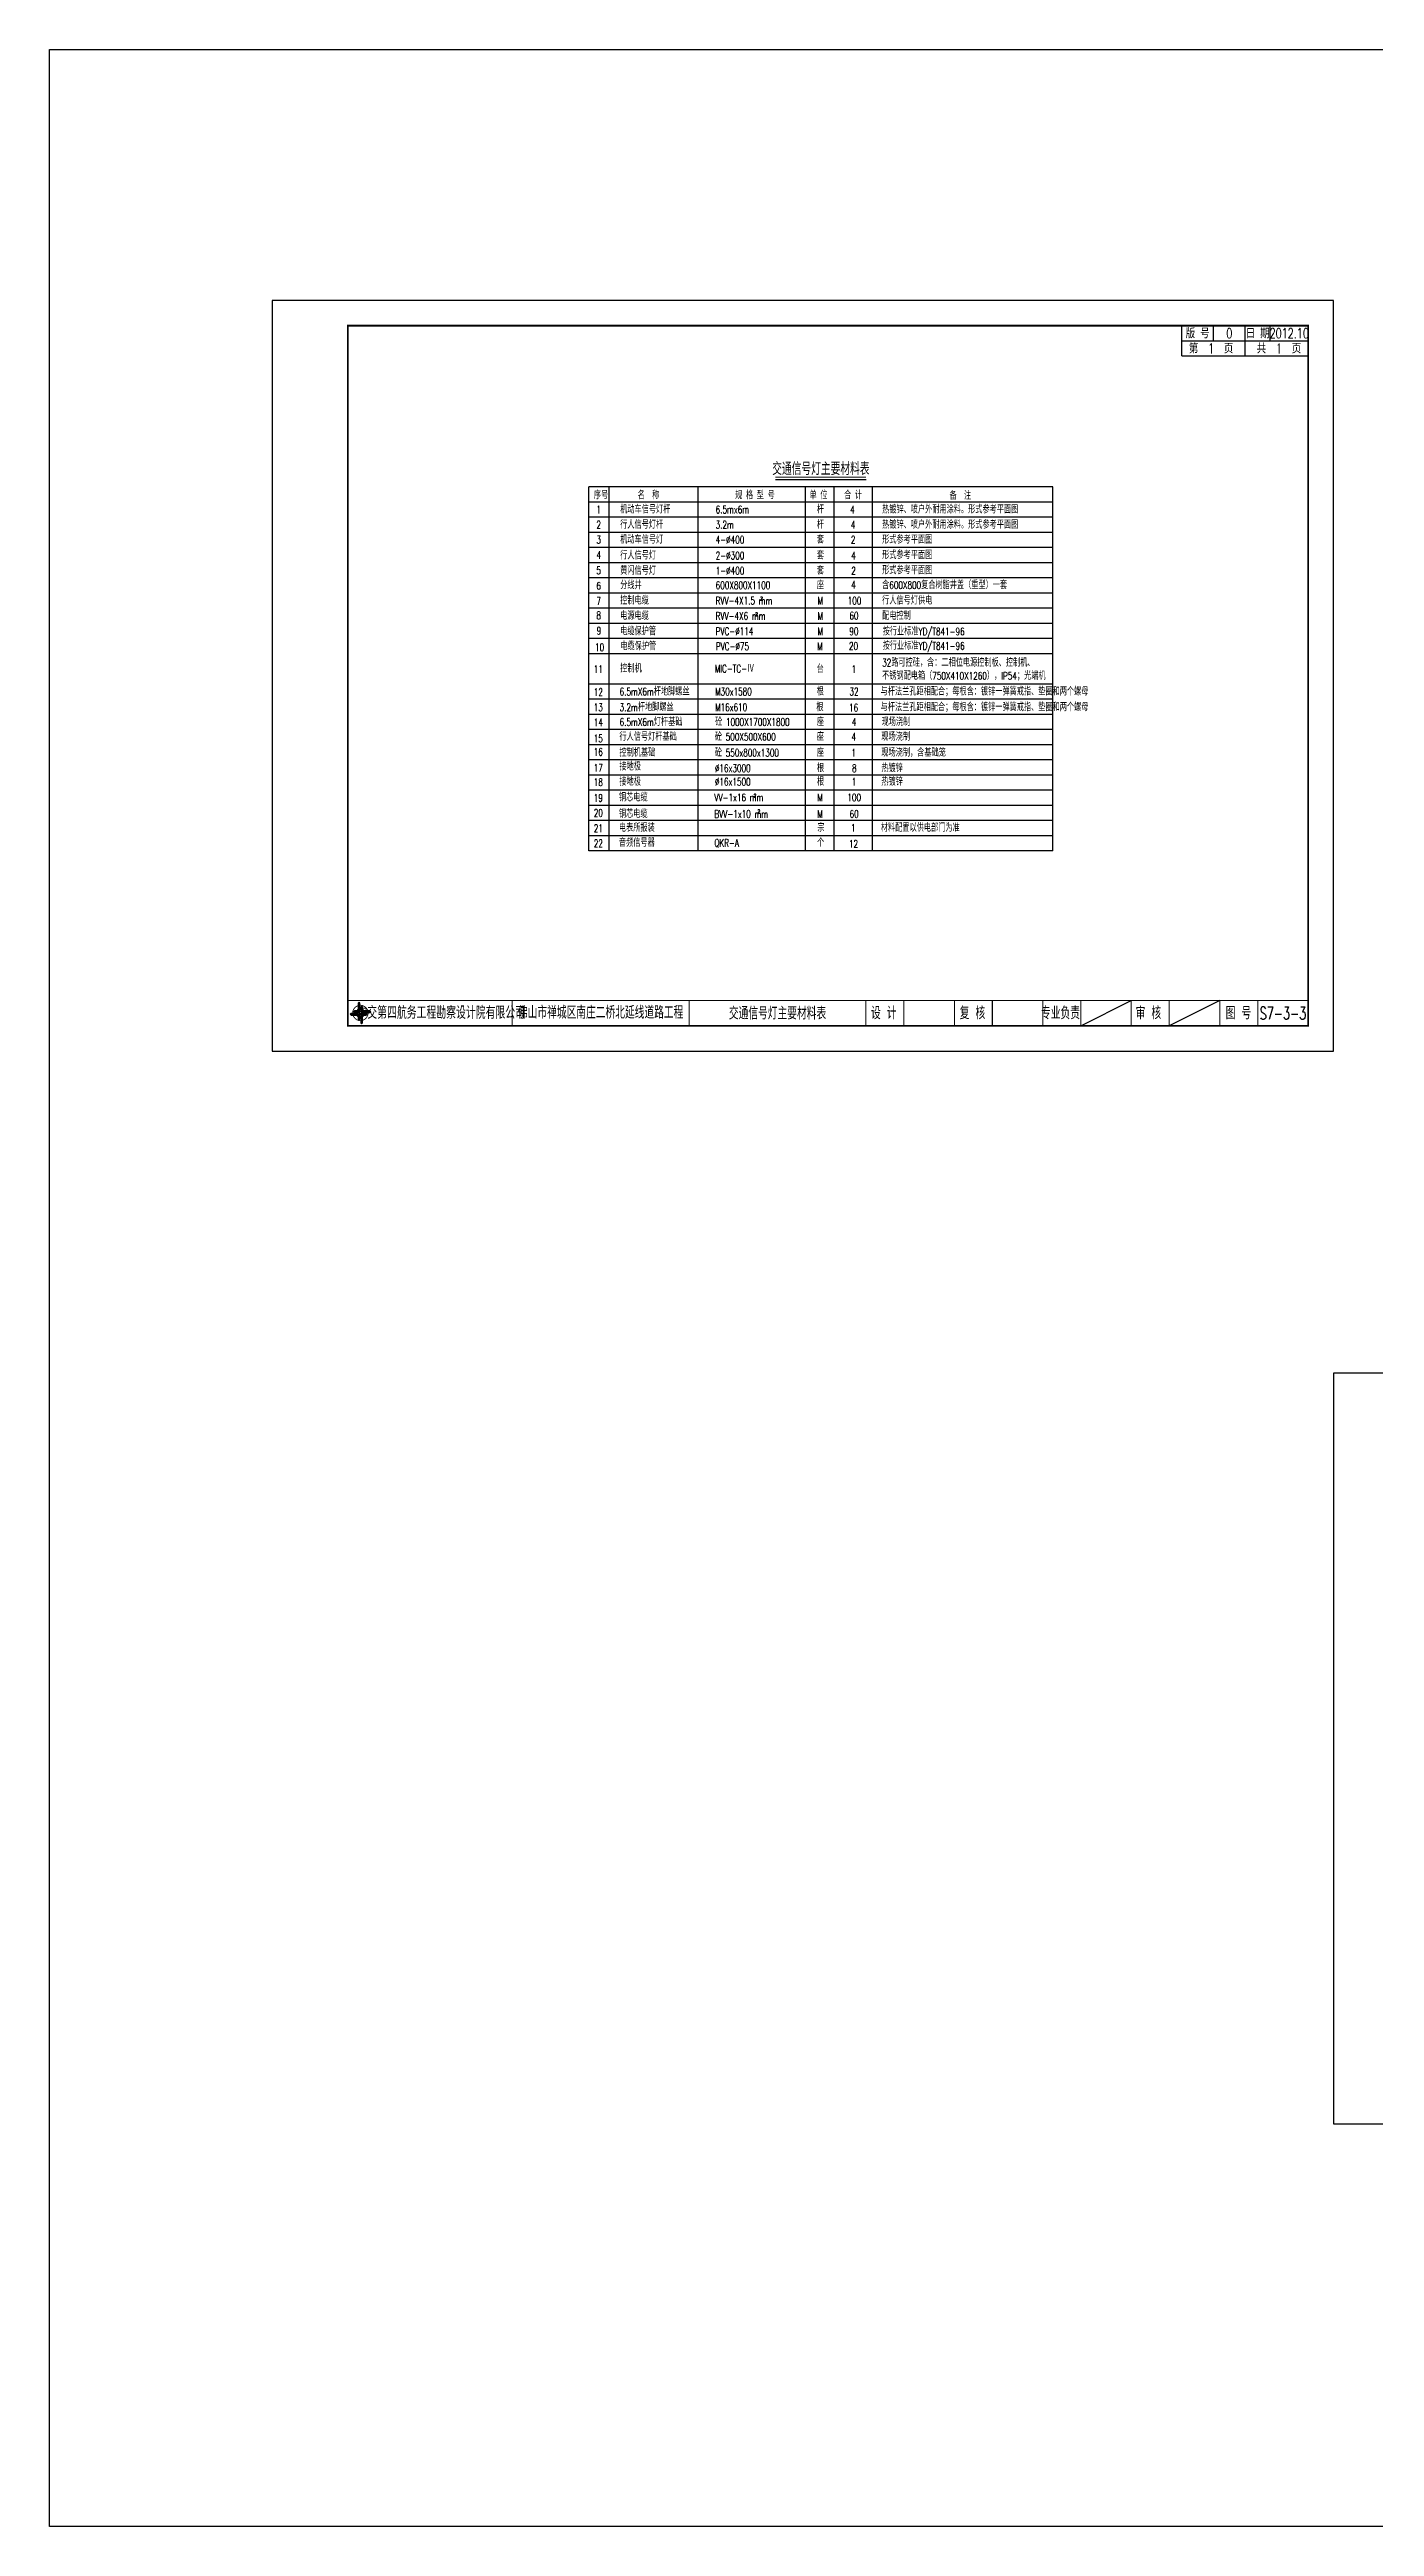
# Model space of a CAD drawing. Extents: x 12342 to 271026, y -9164 to -8044.
# Drawn here: x 12342 to 12866, y -9024 to -8044 of the extents above; entities that cross this region are included whole.
import ezdxf
from ezdxf.enums import TextEntityAlignment as Align

# ---------------------------------------------------------------- set-up
doc = ezdxf.new("R2010")
doc.units = 0
doc.header["$LTSCALE"] = 2
doc.layers.get('0').update_dxf_attribs({"linetype": 'CONTINUOUS'})
doc.layers.add('图框', color=7, linetype='CONTINUOUS')
doc.layers.add('文字', color=7, linetype='CONTINUOUS')
doc.styles.get("Standard").update_dxf_attribs({"font": 'simplex1.shx', "width": 0.7, "bigfont": 'hztxt.shx'})

# ---------------------------------------------------------------- blocks, each defined once
blk = doc.blocks.new('series')
at = {"width": 0.75}
for tag, height, p in [('页码', 4, (-35, -19)), ('图名', 5, (-220, -282)), ('图号', 5, (-20, -282))]:
    blk.add_attdef(tag, text='', height=height, dxfattribs=at).set_placement(p, align=Align.MIDDLE_CENTER)
blk = doc.blocks.new('tb')
at = {"lineweight": -3}
h = blk.add_hatch(color=256, dxfattribs=at)
h.paths.add_polyline_path([(-1.23, -0.13), (-3.78, -0.14), (-4.14, -0.41), (-1.4, -0.44), (-0.56, -1.24), (-0.54, -2.62), (-0.27, -2.2), (-0.26, -1.06)])
h.paths.add_polyline_path([(0.13, -1.08), (0.14, -3.86), (0.41, -4.26), (0.44, -1.24), (1.25, -0.43), (2.66, -0.43), (2.26, -0.16), (1.07, -0.15)])
h.paths.add_polyline_path([(1.08, 0.3), (3.62, 0.3), (4.02, 0.56), (1.25, 0.57), (0.43, 1.39), (0.43, 2.8), (0.16, 2.41), (0.15, 1.24)])
h.paths.add_polyline_path([(-0.28, 1.21), (-0.28, 3.99), (-0.56, 4.39), (-0.57, 1.41), (-1.38, 0.6), (-2.74, 0.56), (-2.33, 0.3), (-1.2, 0.29)])
for p, q in [((-1.38, 0.6), (-2.74, 0.56)), ((-0.57, 1.41), (-1.38, 0.6)), ((-0.56, 4.39), (-0.57, 1.41)), ((0.43, 2.8), (0.43, 1.39)), ((0.43, 1.39), (1.25, 0.57)), ((1.25, 0.57), (4.02, 0.56)), ((-4.14, -0.41), (-1.4, -0.44)), ((-1.4, -0.44), (-0.56, -1.24)), ((-0.56, -1.24), (-0.54, -2.62)), ((0.41, -4.26), (0.44, -1.24)), ((0.44, -1.24), (1.25, -0.43)), ((1.25, -0.43), (2.66, -0.43))]:
    blk.add_line(p, q, dxfattribs=at)
at = {"lineweight": -3, "const_width": 0.35, "flags": 128}
for points in [[(-0.9, 3.02, 0.324167), (-3.16, -0.14)], [(2.88, 0.92, 0.324403), (-0.24, 3.15)], [(0.75, -2.86, 0.325418), (3.02, 0.26)], [(-2.98, -0.76, 0.322976), (0.14, -2.98)]]:
    blk.add_lwpolyline(points, format="xyb", dxfattribs=at)
at = {"lineweight": -3, "flags": 128}
for points in [[(-0.9, 3.99), (-0.9, 1.58), (-1.53, 0.91), (-2.34, 0.91), (-2.74, 0.56), (-2.33, 0.3), (-1.2, 0.29), (-0.28, 1.21), (-0.28, 3.99), (-0.56, 4.39)], [(-0.04, 0.77), (0.68, 0.04), (-0.04, -0.69), (-0.77, 0.05)], [(3.62, 0.92), (1.43, 0.92), (0.77, 1.54), (0.77, 2.38), (0.43, 2.8), (0.16, 2.41), (0.15, 1.24), (1.08, 0.3), (3.62, 0.3), (4.02, 0.56)], [(-3.73, -0.76), (-1.54, -0.76), (-0.89, -1.39), (-0.89, -2.21), (-0.54, -2.62), (-0.27, -2.2), (-0.26, -1.06), (-1.23, -0.13), (-3.78, -0.14), (-4.14, -0.41)], [(0.75, -3.85), (0.75, -1.43), (1.4, -0.78), (2.26, -0.78), (2.66, -0.43), (2.26, -0.16), (1.07, -0.15), (0.13, -1.08), (0.14, -3.86), (0.41, -4.26)]]:
    blk.add_lwpolyline(points, close=True, dxfattribs=at)

msp = doc.modelspace()

# ---------------------------------------------------------------- linework, layer by layer
at = {"color": 1}
for p, q in [((12738.848691, -8217.019103), (12555.239717, -8217.019103)), ((12738.848691, -8361.019103), (12555.239717, -8361.019103))]:
    msp.add_line(p, q, dxfattribs=at)
at = {"color": 7}
for p, q in [((12563.211653, -8217.019103), (12563.211653, -8361.019103)), ((12598.380172, -8217.019103), (12598.380172, -8361.019103)), ((12640.902892, -8217.019103), (12640.902892, -8361.019103)), ((12652.148616, -8217.019103), (12652.148616, -8361.019103)), ((12667.325691, -8217.019103), (12667.325691, -8361.019103)), ((12738.848691, -8223.019103), (12555.239717, -8223.019103)), ((12738.848691, -8229.019103), (12555.239717, -8229.019103)), ((12738.848691, -8235.019103), (12555.239717, -8235.019103)), ((12738.848691, -8241.019103), (12555.239717, -8241.019103)), ((12738.848691, -8247.019103), (12555.239717, -8247.019103)), ((12738.848691, -8253.019103), (12555.239717, -8253.019103)), ((12738.848691, -8259.019103), (12555.239717, -8259.019103)), ((12738.848691, -8265.019103), (12555.239717, -8265.019103)), ((12738.848691, -8271.019103), (12555.239717, -8271.019103)), ((12738.848691, -8277.019103), (12555.239717, -8277.019103)), ((12738.848691, -8283.019103), (12555.239717, -8283.019103)), ((12738.848691, -8295.019103), (12555.239717, -8295.019103)), ((12738.848691, -8301.019103), (12555.239717, -8301.019103)), ((12738.848691, -8307.019103), (12555.239717, -8307.019103)), ((12738.848691, -8313.019103), (12555.239717, -8313.019103)), ((12738.848691, -8319.019103), (12555.239717, -8319.019103)), ((12738.848691, -8325.019103), (12555.239717, -8325.019103)), ((12738.848691, -8331.019103), (12555.239717, -8331.019103)), ((12738.848691, -8337.019103), (12555.239717, -8337.019103)), ((12738.848691, -8343.019103), (12555.239717, -8343.019103)), ((12738.848691, -8349.019103), (12555.239717, -8349.019103)), ((12738.848691, -8355.019103), (12555.239717, -8355.019103))]:
    msp.add_line(p, q, dxfattribs=at)
at = {"color": 1}
for points in [[(12555.239717, -8361.019103), (12555.239717, -8217.019103)], [(12738.848691, -8361.019103), (12738.848691, -8217.019103)]]:
    msp.add_lwpolyline(points, dxfattribs=at)
at = {"layer": '图框'}
for p, q in [((12789.923771, -8165.195314), (12789.923771, -8153.195314)), ((12789.923771, -8159.195314), (12839.923771, -8159.195314)), ((12802.423771, -8159.195314), (12802.423771, -8153.195314)), ((12814.923771, -8159.195314), (12814.923771, -8153.195314)), ((12814.923771, -8165.195314), (12814.923771, -8159.195314)), ((12824.923771, -8159.195314), (12824.923771, -8153.195314)), ((12789.923771, -8165.195314), (12839.923771, -8165.195314)), ((12804.923771, -8420.195314), (12784.923771, -8430.195314))]:
    msp.add_line(p, q, dxfattribs=at)
at = {"layer": '图框', "linetype": 'Continuous'}
msp.add_line((12749.923771, -8430.195314), (12769.923771, -8420.195314), dxfattribs=at)
msp.add_lwpolyline([(12341.849769, -8043.956516), (16781.619455, -8043.956516), (16781.619455, -9023.859762), (12341.849769, -9023.859762)], close=True, dxfattribs=at)
at = {"layer": '图框'}
for points in [[(12849.923771, -8440.195314), (12849.923771, -8143.195314), (12429.923771, -8143.195314), (12429.923771, -8440.195314)], [(13269.923771, -8864.543704), (13269.923771, -8567.543704), (12849.923771, -8567.543704), (12849.923771, -8864.543704)]]:
    msp.add_lwpolyline(points, close=True, dxfattribs=at)
for points, const_width in [([(12839.923771, -8153.195314), (12459.923771, -8153.195314), (12459.923771, -8430.195314), (12839.923771, -8430.195314), (12839.923771, -8153.195314)], 0.7), ([(12459.923771, -8420.195314), (12839.923771, -8420.195314)], 0.4), ([(12524.923771, -8420.195314), (12524.923771, -8430.195314)], 0.4), ([(12594.923771, -8430.195314), (12594.923771, -8420.195314)], 0.4), ([(12664.923771, -8430.195314), (12664.923771, -8420.195314)], 0.4), ([(12679.923771, -8430.195314), (12679.923771, -8420.195314)], 0.4), ([(12699.923771, -8430.195314), (12699.923771, -8420.195314)], 0.4), ([(12714.923771, -8430.195314), (12714.923771, -8420.195314)], 0.4), ([(12734.923771, -8430.195314), (12734.923771, -8420.195314)], 0.4), ([(12734.923771, -8430.195314), (12734.923771, -8420.195314)], 0.4), ([(12749.923771, -8430.195314), (12749.923771, -8420.195314)], 0.4), ([(12769.923771, -8430.195314), (12769.923771, -8420.195314)], 0.4), ([(12784.923771, -8430.195314), (12784.923771, -8420.195314)], 0.4), ([(12804.923771, -8430.195314), (12804.923771, -8420.195314)], 0.4), ([(12819.923771, -8430.195314), (12819.923771, -8420.195314)], 0.4)]:
    msp.add_lwpolyline(points, dxfattribs=dict(at, const_width=const_width))
at = {"layer": '文字'}
msp.add_line((12629.096493, -8214.019103), (12664.991915, -8214.019103), dxfattribs=at)
at = {"layer": '文字', "const_width": 0.4}
msp.add_lwpolyline([(12629.096493, -8213.194912), (12664.991915, -8213.194912)], dxfattribs=at)

# ---------------------------------------------------------------- block references
at = {"layer": '图框'}
ref = msp.add_blockref('series', (12849.923771, -8143.195314), dxfattribs=at)
ref.add_attrib('页码', '第  1  页    共  1  页', dxfattribs={"layer": '0', "height": 4, "width": 0.7}).set_placement((12814.923771, -8162.195314), align=Align.MIDDLE_CENTER)
ref.add_attrib('图名', '交通信号灯主要材料表', dxfattribs={"layer": '0', "height": 5, "width": 0.7}).set_placement((12629.923771, -8425.195314), align=Align.MIDDLE_CENTER)
ref.add_attrib('图号', 'S7-3-3', dxfattribs={"layer": '0', "height": 5, "width": 0.65}).set_placement((12829.923771, -8425.195314), align=Align.MIDDLE_CENTER)
at = {"layer": '图框', "lineweight": -3}
msp.add_blockref('tb', (12464.919504, -8425.189977), dxfattribs=at)

# ---------------------------------------------------------------- texts
at = {"color": 7, "width": 0.7}
for s, height, p in [('序号', 3, (12557.257511, -8221.79668)), ('名  称', 3, (12574.583345, -8221.79668)), ('规 格 型 号', 3, (12613.15247, -8221.79668)), ('单 位', 3, (12642.582308, -8221.79668)), ('合 计', 3, (12656.27512, -8221.79668)), ('备  注', 3, (12698.009078, -8222.005604)), ('2', 3, (12558.25486, -8233.460566)), ('1', 3, (12558.25486, -8227.445885)), ('行人信号灯杆', 3, (12567.673259, -8233.460566)), ('机动车信号灯杆', 3, (12567.673259, -8227.445885)), ('3.2m', 3, (12605.452953, -8233.460566)), ('6.5mx6m', 3, (12605.452953, -8227.445885)), ('杆', 3, (12645.468056, -8227.445885)), ('杆', 3, (12645.468056, -8233.460566)), ('4', 3, (12658.697287, -8227.445885)), ('4', 3, (12658.939652, -8233.460566)), ('热镀锌、喷户外耐用涂料。形式参考平面图', 3, (12671.326716, -8227.445885)), ('热镀锌、喷户外耐用涂料。形式参考平面图', 3, (12671.326716, -8233.460566)), ('3', 3, (12558.25486, -8239.373674)), ('机动车信号灯', 3, (12567.673259, -8239.373674)), ('4-%%C400', 3, (12605.452953, -8239.373674)), ('套', 3, (12645.468056, -8239.373674)), ('2', 3, (12658.960853, -8239.373674)), ('形式参考平面图', 3, (12671.326716, -8239.373674)), ('4', 3, (12558.25486, -8245.404957)), ('5', 3, (12558.25486, -8251.489267)), ('行人信号灯', 3, (12567.673259, -8245.648789)), ('黄闪信号灯', 3, (12567.673259, -8251.648789)), ('2-%%C300', 3, (12605.452953, -8245.648789)), ('1-%%C400', 3, (12605.452953, -8251.648789)), ('套', 3, (12645.468056, -8245.648789)), ('套', 3, (12645.468056, -8251.648789)), ('4', 3, (12659.123856, -8245.670662)), ('2', 3, (12659.123856, -8251.670662)), ('形式参考平面图', 3, (12671.326716, -8245.485341)), ('形式参考平面图', 3, (12671.326716, -8251.485341)), ('7', 3, (12558.25486, -8263.573907)), ('6', 3, (12558.25486, -8257.606817)), ('控制电缆', 3, (12567.673259, -8263.468649)), ('分线井', 3, (12567.673259, -8257.404957)), ('600X800X1100', 3, (12605.452953, -8257.404957)), ('RVV-4X1.5 mm', 3, (12605.452953, -8263.468649)), ('2', 1.5, (12623.051816, -8261.910215)), ('座', 3, (12645.468056, -8257.404957)), ('M', 3, (12645.766935, -8263.468649)), ('100', 3, (12657.679922, -8263.500761)), ('4', 3, (12659.123975, -8257.206237)), ('行人信号灯供电', 3, (12671.326716, -8263.468649)), ('含600X800复合树脂井盖（重型）一套', 3, (12671.326716, -8257.344887)), ('8', 3, (12558.25486, -8269.303919)), ('电源电缆', 3, (12567.673259, -8269.518336)), ('RVV-4X6 mm', 3, (12605.452953, -8269.518336)), ('2', 1.5, (12621.108221, -8268.147972)), ('M', 3, (12645.766935, -8269.518336)), ('60', 3, (12658.379197, -8269.430967)), ('配电控制', 3, (12671.326716, -8269.518336)), ('10', 3, (12557.740325, -8281.950051)), ('9', 3, (12558.355485, -8275.396621)), ('电缆保护管', 3, (12567.673259, -8275.608273)), ('电缆保护管', 3, (12567.747135, -8281.53099)), ('PVC-%%C114', 3, (12605.452953, -8275.608273)), ('PVC-%%C75', 3, (12605.526829, -8281.53099)), ('M', 3, (12645.6335, -8281.53099)), ('M', 3, (12645.766935, -8275.608273)), ('20', 3, (12658.184912, -8281.432979)), ('90', 3, (12658.338063, -8275.608273)), ('按行业标准YD/T841-96', 3, (12671.53068, -8275.694829)), ('按行业标准YD/T841-96', 3, (12671.53068, -8281.379944)), ('11', 3, (12557.219531, -8290.580682)), ('控制机', 3, (12567.673259, -8290.366707)), ('MIC-TC-Ⅳ', 3, (12605.102941, -8290.386992)), ('台', 3, (12645.393341, -8290.590209)), ('1', 3, (12659.238767, -8290.590209)), ('不锈钢配电箱（750X410X1260），IP54；光端机', 3, (12671.326716, -8293.230269)), ('32路可控硅，含：二相位电源控制板、控制机、', 3, (12671.326716, -8288.038807)), ('12', 3, (12557.219531, -8299.665894)), ('6.5mX6m杆地脚螺丝', 3, (12567.461508, -8299.465905)), ('M30x1580', 3, (12605.241202, -8299.465905)), ('根', 3, (12645.434533, -8299.465905)), ('32', 3, (12658.392119, -8299.465905)), ('与杆法兰孔距相配合；每根含：镀锌一弹簧戒指、垫圈和两个螺母', 3, (12670.732486, -8299.465905)), ('13', 3, (12557.219531, -8305.703812)), ('14', 3, (12557.219531, -8311.644224)), ('3.2m杆地脚螺丝', 3, (12567.461508, -8305.665123)), ('6.5mX6m灯杆基础', 3, (12567.461508, -8311.496528)), ('砼 1000X1700X1800', 3, (12605.241202, -8311.496528)), ('M16x610', 3, (12605.241202, -8305.665123)), ('根', 3, (12645.287754, -8305.665123)), ('座', 3, (12645.522387, -8311.496528)), ('16', 3, (12658.247074, -8305.833911)), ('4', 3, (12659.282855, -8311.496528)), ('与杆法兰孔距相配合；每根含：镀锌一弹簧戒指、垫圈和两个螺母', 3, (12670.732486, -8305.665123)), ('现场浇制', 3, (12671.114965, -8311.496528)), ('15', 3, (12557.219531, -8317.991612)), ('行人信号灯杆基础', 3, (12567.367551, -8317.355799)), ('砼 500X500X600', 3, (12605.147245, -8317.355799)), ('座', 3, (12645.42843, -8317.355799)), ('4', 3, (12659.219615, -8317.323855)), ('现场浇制', 3, (12671.021008, -8317.355799)), ('16', 3, (12557.219531, -8323.317949)), ('17', 3, (12557.219531, -8329.614993)), ('接地极', 3, (12567.367551, -8329.143483)), ('控制机基础', 3, (12567.367551, -8323.652844)), ('砼 550x800x1300', 3, (12605.147245, -8323.652844)), ('%%C16x3000', 3, (12605.147245, -8329.783264)), ('座', 3, (12645.513983, -8323.652844)), ('根', 3, (12645.513983, -8329.783264)), ('8', 3, (12659.406806, -8329.783264)), ('1', 3, (12659.186114, -8323.652844)), ('现场浇制，含基础笼', 3, (12671.021008, -8323.652844)), ('热镀锌', 3, (12671.021008, -8329.783264)), ('18', 3, (12557.219531, -8335.293442)), ('19', 3, (12557.219531, -8341.516759)), ('铜芯电缆', 3, (12567.16778, -8341.3668)), ('接地极', 3, (12567.367551, -8335.143483)), ('VV-1x16 mm', 3, (12604.947474, -8341.3668)), ('%%C16x1500', 3, (12605.147245, -8335.143483)), ('2', 1.5, (12620.46942, -8339.91887)), ('根', 3, (12645.513983, -8335.143483)), ('M', 3, (12645.679964, -8341.3668)), ('100', 3, (12657.564608, -8341.3668)), ('1', 3, (12659.260096, -8335.143483)), ('热镀锌', 3, (12671.021008, -8335.143483)), ('20', 3, (12557.219531, -8347.462683)), ('铜芯电缆', 3, (12567.16778, -8347.864536)), ('BVV-1x10 mm', 3, (12604.947474, -8347.864536)), ('2', 1.5, (12621.980273, -8346.158806)), ('M', 3, (12645.679964, -8347.864536)), ('60', 3, (12658.438787, -8347.864536)), ('21', 3, (12557.219531, -8353.525283)), ('22', 3, (12557.219531, -8359.525283)), ('音频信号器', 3, (12567.16778, -8359.310913)), ('电表所报装', 3, (12567.16778, -8353.375325)), ('QKR-A', 3, (12604.947474, -8359.310913)), ('个', 3, (12645.606813, -8359.310913)), ('宗', 3, (12645.679964, -8353.375325)), ('12', 3, (12658.183711, -8359.689287)), ('1', 3, (12658.977891, -8353.375325)), ('材料配置以供电部门为准', 3, (12670.821237, -8353.375325))]:
    msp.add_text(s, height=height, dxfattribs=at).set_placement(p)
at = {"layer": '图框'}
for s, height, width, p in [('版 号', 4, 0.7, (12796.173771, -8156.195314)), ('0', 4, 0.7, (12808.673771, -8156.195314)), ('日 期', 4, 0.7, (12819.923771, -8156.195314)), ('2012.10', 4, 0.7, (12832.423771, -8156.195314)), ('中交第四航务工程勘察设计院有限公司', 5, 0.65, (12496.854611, -8424.946872)), ('佛山市禅城区南庄二桥北延线道路工程', 5, 0.7, (12559.923771, -8424.880613)), ('设 计', 5, 0.7, (12671.968437, -8425.100728)), ('复 核', 5, 0.7, (12707.063254, -8425.100728)), ('专业负责', 5, 0.7, (12741.913999, -8425.100728)), ('审 核', 5, 0.7, (12776.687804, -8425.100728)), ('图 号', 5, 0.7, (12812.306974, -8425.100728))]:
    msp.add_text(s, height=height, dxfattribs=dict(at, width=width)).set_placement(p, align=Align.MIDDLE_CENTER)
at = {"layer": '文字', "width": 0.7}
msp.add_text('交通信号灯主要材料表', height=5, dxfattribs=at).set_placement((12647.086166, -8209.808693), align=Align.MIDDLE_CENTER)

doc.saveas('drawing.dxf')
